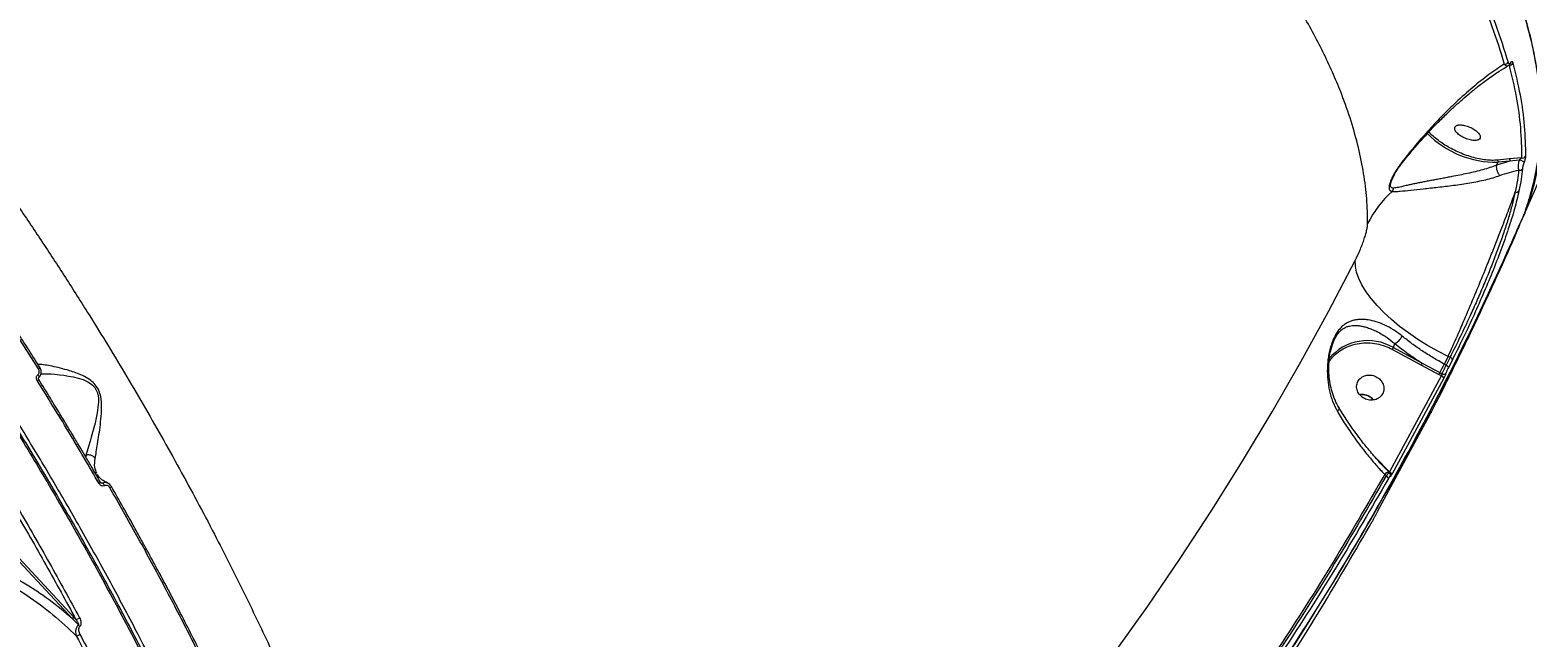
# Model space of a CAD drawing. Header units: millimetres. Extents: x -6234 to 7498, y -6127 to 5103.
# Drawn here: x 4207.7 to 4696.2, y -1358.5 to -1160.4 of the extents above; entities that cross this region are included whole.
import ezdxf

# ---------------------------------------------------------------- set-up
doc = ezdxf.new("R2010")
doc.units = ezdxf.units.MM
for name, color, linetype in [('DIKOM_ОБЪЕКТ', 7, 'Continuous'), ('DIKOM_РАЗМЕР_ЗОНА', 7, 'Continuous'), ('DIKOM_РАЗМЕР_ОБЪЕКТА', 7, 'Continuous')]:
    doc.layers.add(name, color=color, linetype=linetype)
doc.styles.add('style1', font='arial.ttf', dxfattribs={"width": 0.8})
doc.dimstyles.new('1-50', dxfattribs={"dimtxt": 300, "dimasz": 200, "dimexe": 100, "dimexo": 0, "dimgap": 100, "dimtad": 1, "dimtxsty": 'style1', "dimcen": 200, "dimclrd": 7, "dimclre": 7, "dimclrt": 7, "dimadec": 1, "dimazin": 2, "dimtfac": 1, "dimtmove": 0, "dimatfit": 2, "dimfxl": 0, "dimlwd": 25, "dimlwe": 18, "dimarcsym": 0})

# ---------------------------------------------------------------- blocks, each defined once
blk = doc.blocks.new('*D10')
at = {"layer": 'Defpoints', "color": 0, "transparency": 16777216}
for p in [(5627.97, 903.07), (-3229.39, -1461.51), (5627.97, -5097.58)]:
    blk.add_point(p, dxfattribs=at)
at = {"layer": 'DIKOM_РАЗМЕР_ОБЪЕКТА', "color": 7, "lineweight": 18, "transparency": 16777216}
for p, q in [((5627.97, 903.07), (5627.97, -5197.58)), ((-3229.39, -1461.51), (-3229.39, -5197.58))]:
    blk.add_line(p, q, dxfattribs=at)
at = {"layer": 'DIKOM_РАЗМЕР_ОБЪЕКТА', "color": 7, "lineweight": 25, "transparency": 16777216}
blk.add_line((-3029.39, -5097.58), (5427.97, -5097.58), dxfattribs=at)
at = {"layer": 'DIKOM_РАЗМЕР_ОБЪЕКТА', "color": 7, "transparency": 16777216}
for points in [[(-3029.39, -5064.25), (-3029.39, -5130.92), (-3229.39, -5097.58)], [(5427.97, -5064.25), (5427.97, -5130.92), (5627.97, -5097.58)]]:
    blk.add_solid(points, dxfattribs=at)
at = {"layer": 'DIKOM_РАЗМЕР_ОБЪЕКТА', "color": 7, "lineweight": 40, "transparency": 16777216, "insert": (1488.3, -4844.41), "char_height": 300, "attachment_point": 5, "style": 'style1'}
blk.add_mtext('8850', dxfattribs=at)
blk = doc.blocks.new('*D13')
at = {"layer": 'Defpoints', "color": 0, "transparency": 16777216}
for p in [(7498.07, 1778.2), (-5229.39, -1831.36), (7498.07, -6026.74)]:
    blk.add_point(p, dxfattribs=at)
at = {"layer": 'DIKOM_РАЗМЕР_ЗОНА', "color": 7, "lineweight": 18, "transparency": 16777216}
for p, q in [((7498.07, 1778.2), (7498.07, -6126.74)), ((-5229.39, -1831.36), (-5229.39, -6126.74))]:
    blk.add_line(p, q, dxfattribs=at)
at = {"layer": 'DIKOM_РАЗМЕР_ЗОНА', "color": 7, "lineweight": 25, "transparency": 16777216}
blk.add_line((-5029.39, -6026.74), (7298.07, -6026.74), dxfattribs=at)
at = {"layer": 'DIKOM_РАЗМЕР_ЗОНА', "color": 7, "transparency": 16777216}
for points in [[(-5029.39, -5993.4), (-5029.39, -6060.07), (-5229.39, -6026.74)], [(7298.07, -5993.4), (7298.07, -6060.07), (7498.07, -6026.74)]]:
    blk.add_solid(points, dxfattribs=at)
at = {"layer": 'DIKOM_РАЗМЕР_ЗОНА', "color": 7, "transparency": 16777216, "insert": (1560.69, -5773.56), "char_height": 300, "attachment_point": 5, "style": 'style1'}
blk.add_mtext('12750', dxfattribs=at)

msp = doc.modelspace()

# ---------------------------------------------------------------- linework, layer by layer
at = {"layer": 'DIKOM_ОБЪЕКТ', "color": 7, "linetype": 'Continuous', "lineweight": 15}
for p, q in [((4686.183, -1204.548), (4686.182, -1204.551)), ((4690.573, -1203.192), (4686.183, -1204.548)), ((4686.6, -1203.584), (4686.183, -1204.548)), ((4690.445, -1202.499), (4686.472, -1202.891)), ((4690.573, -1203.192), (4686.6, -1203.584)), ((4694.398, -1202.13), (4690.445, -1202.499)), ((4693.616, -1202.852), (4690.573, -1203.192)), ((4652.094, -1209.275), (4652.243, -1208.954)), ((4695.278, -1220.656), (4700.205, -1209.279)), ((4695.191, -1220.802), (4695.503, -1220.021)), ((4693.779, -1224.116), (4693.969, -1223.653)), ((4632.118, -1265.064), (4632.363, -1264.096)), ((4632.391, -1264.102), (4632.853, -1262.557)), ((4652.259, -1264.628), (4661.698, -1269.723)), ((4652.562, -1264.034), (4653.048, -1262.743)), ((4652.562, -1264.034), (4662.002, -1269.128)), ((4661.698, -1269.723), (4667.431, -1272.774)), ((4662.002, -1269.128), (4667.719, -1272.219)), ((4670.439, -1266.937), (4669.157, -1269.445)), ((4669.736, -1269.758), (4669.157, -1269.445)), ((4671.047, -1267.194), (4669.736, -1269.758)), ((4671.047, -1267.194), (4670.439, -1266.937)), ((4671.798, -1268.021), (4670.486, -1270.587)), ((4668.214, -1273.196), (4651.276, -1304.571)), ((4668.962, -1274.03), (4652.01, -1305.431)), ((4667.431, -1272.774), (4668.214, -1273.196)), ((4667.719, -1272.219), (4668.402, -1272.588)), ((4670.577, -1273.975), (4671.091, -1272.955)), ((4646.016, -1281.135), (4645.281, -1280.338)), ((4645.281, -1280.338), (4645.989, -1281.106)), ((4665.236, -1284.546), (4666.548, -1281.98)), ((4647.532, -1317.337), (4664.484, -1285.937)), ((4225.74, -1299.364), (4225.993, -1299.2)), ((4225.993, -1299.2), (4225.951, -1299.721)), ((4646.753, -1299.891), (4646.198, -1299.323)), ((4651.276, -1304.571), (4646.753, -1299.891)), ((4229.78, -1305.61), (4229.714, -1305.417)), ((4230.834, -1308.045), (4231.453, -1308.27)), ((4650.201, -1305.938), (4649.722, -1305.449)), ((4651.301, -1304.906), (4651.124, -1304.725)), ((4651.284, -1304.857), (4651.264, -1304.868)), ((4651.276, -1304.571), (4651.284, -1304.857)), ((4221.646, -1352.556), (4186.852, -1315.156)), ((4222.056, -1352.032), (4187.263, -1314.632)), ((4223.555, -1354.558), (4221.646, -1352.556)), ((4222.056, -1352.032), (4222.749, -1352.778))]:
    msp.add_line(p, q, dxfattribs=at)
at = {"layer": 'DIKOM_ОБЪЕКТ', "color": 7, "linetype": 'Continuous', "lineweight": 15, "flags": 128}
for points in [[(4561.454, -1363.795), (4572.405, -1348.426), (4583.044, -1332.859), (4593.366, -1317.1), (4603.368, -1301.152), (4613.046, -1285.022), (4622.398, -1268.714), (4631.422, -1252.234), (4640.113, -1235.587)], [(4670.439, -1266.937), (4667.035, -1265.204), (4663.718, -1263.338), (4660.519, -1261.355), (4657.466, -1259.274), (4654.588, -1257.113), (4651.91, -1254.892), (4649.458, -1252.632), (4647.253, -1250.352), (4645.316, -1248.075), (4643.664, -1245.82), (4642.312, -1243.609), (4641.274, -1241.46), (4640.557, -1239.395), (4640.168, -1237.431), (4640.113, -1235.587)], [(4210.328, -1272.888), (4210.448, -1273.044), (4210.551, -1273.201), (4210.63, -1273.352), (4210.684, -1273.49), (4210.71, -1273.611), (4210.707, -1273.709), (4210.686, -1273.765)], [(4210.54, -1270.968), (4210.68, -1270.876), (4210.803, -1270.794), (4210.905, -1270.723), (4210.983, -1270.667), (4211.033, -1270.628), (4211.054, -1270.606), (4211.045, -1270.603), (4211.044, -1270.603)], [(4211.348, -1272.574), (4212.324, -1272.563), (4213.418, -1272.59), (4214.705, -1272.658), (4215.858, -1272.747), (4217.38, -1272.901), (4218.811, -1273.082), (4220.3, -1273.313), (4221.845, -1273.608), (4223.44, -1273.992), (4225.062, -1274.506), (4226.681, -1275.229), (4227.509, -1275.742), (4228.21, -1276.309), (4228.88, -1277.055), (4229.396, -1277.897), (4229.749, -1278.797), (4229.977, -1279.809), (4230.071, -1280.723), (4230.088, -1281.731), (4229.951, -1283.579), (4229.688, -1285.341), (4229.368, -1286.972), (4228.982, -1288.679), (4228.592, -1290.254), (4228.196, -1291.759), (4227.772, -1293.313), (4227.418, -1294.564), (4226.905, -1296.32), (4226.436, -1297.859), (4226.002, -1299.196), (4226.002, -1299.196)], [(4634.82, -1283.71), (4634.858, -1283.792), (4634.865, -1283.951), (4634.808, -1284.14), (4634.688, -1284.355), (4634.509, -1284.589), (4634.277, -1284.836)], [(4230.32, -1308.423), (4230.464, -1308.326), (4230.587, -1308.235), (4230.686, -1308.155), (4230.756, -1308.089), (4230.795, -1308.038), (4230.801, -1308.005), (4230.79, -1307.994)], [(4233.838, -1309.76), (4233.977, -1309.667), (4234.097, -1309.579), (4234.194, -1309.501), (4234.265, -1309.434), (4234.307, -1309.381), (4234.319, -1309.345), (4234.315, -1309.336)]]:
    msp.add_lwpolyline(points, dxfattribs=at)
at = {"layer": 'DIKOM_ОБЪЕКТ', "color": 7, "linetype": 'Continuous', "lineweight": 15}
for centre, radius, start, end in [((4688.982, -1170.439), 1.114, 257.49396, 333.16747), ((4690.577, -1170.732), 1.109, 254.96393, 333.19598), ((4690.376, -1171.132), 0.385, 329.56097, 7.13843), ((4614.886, -1188.885), 86.422, 339.0596, 359.81193), ((4686.114, -1172.019), 31.569, 224.55922, 270.88222), ((4689.981, -1202.943), 0.642, 337.19025, 43.74892), ((4693.765, -1205.161), 1.035, 250.66429, 330.57285), ((4693.44, -1205.216), 2.371, 42.16458, 85.74323), ((4694.76, -1201.153), 1.042, 249.68043, 332.65043), ((4675.815, -1239.414), 35.394, 131.92631, 153.39964), ((4650.042, -1211.514), 2.639, 323.58433, 349.31005), ((4692.723, -1212.31), 1.021, 246.26361, 322.46632), ((4644.206, -1278.307), 16.539, 59.65296, 140.1168), ((4647.733, -1261.943), 5.262, 329.31828, 336.59061), ((4650.114, -1257.469), 6.035, 299.08806, 332.02294), ((4657.18, -1267.041), 5.255, 329.31485, 336.59869), ((4694.767, -1284.474), 29.695, 149.59414, 155.62678), ((4669.447, -1270.773), 1.056, 10.1611, 74.09619), ((4670.762, -1268.207), 1.053, 10.19573, 74.27763), ((4208.628, -1272.201), 2.995, 299.7866, 311.89455), ((4662.421, -1269.826), 5.814, 329.52997, 335.69296), ((4667.925, -1274.208), 1.052, 9.72207, 74.07969), ((4668.916, -1271.742), 0.99, 238.76171, 324.98571), ((4230.623, -1309.578), 1.55, 18.0467, 57.58384), ((4651.312, -1306.815), 2.097, 95.07403, 139.31347), ((4649.857, -1306.975), 1.092, 9.3629, 71.64299), ((4650.941, -1305.6), 1.082, 9.01185, 71.97318), ((4650.793, -1305.667), 0.947, 342.90322, 58.78064), ((4650.674, -1305.681), 0.911, 331.45461, 354.07569), ((4221.205, -1351.788), 0.886, 299.8563, 344.04119), ((4222.141, -1349.705), 3.133, 281.19583, 305.33076), ((4222.205, -1354.978), 3.217, 281.97788, 304.84052), ((4221.67, -1356.728), 2.874, 35.78916, 49.01366)]:
    msp.add_arc(centre, radius, start, end, dxfattribs=at)
for points, knots in [([(4171.81, -826.791), (4178.203, -827.818), (4191.002, -829.873), (4210.631, -833.739), (4230.531, -838.171), (4250.684, -843.218), (4271.027, -848.853), (4291.506, -855.069), (4312.066, -861.85), (4332.652, -869.18), (4353.204, -877.042), (4371.359, -884.472), (4387.157, -891.294), (4400.672, -897.378), (4414.21, -903.727), (4427.75, -910.34), (4441.269, -917.213), (4454.746, -924.343), (4469.972, -932.726), (4486.85, -942.476), (4505.218, -953.7), (4523.262, -965.376), (4540.905, -977.479), (4554.244, -987.198), (4563.62, -994.319), (4569.279, -998.711), (4574.864, -1003.142), (4580.371, -1007.61), (4585.796, -1012.113), (4591.138, -1016.651), (4599.485, -1023.911), (4610.535, -1033.974), (4623.355, -1046.506), (4635.039, -1058.794), (4645.622, -1070.796), (4655.427, -1082.873), (4664.402, -1094.992), (4672.5, -1107.117), (4679.672, -1119.214), (4685.872, -1131.244), (4691.054, -1143.17), (4695.177, -1154.951), (4698.199, -1166.546), (4700.082, -1177.913), (4700.797, -1189.013), (4700.282, -1199.788), (4698.621, -1210.242), (4696.461, -1216.823), (4695.377, -1220.127)], [0, 0, 0, 0, 0.02482381, 0.0496902, 0.07459901, 0.09955025, 0.12454378, 0.14957961, 0.17465808, 0.19977898, 0.22494226, 0.25014793, 0.26686649, 0.28375955, 0.30082722, 0.31806932, 0.33548598, 0.35307743, 0.37084318, 0.39600704, 0.42151321, 0.44736127, 0.47355144, 0.50008358, 0.50921686, 0.51838554, 0.52758971, 0.53682908, 0.54610375, 0.55541382, 0.56475934, 0.59063865, 0.61678517, 0.64078718, 0.6650099, 0.6894535, 0.71411793, 0.73900324, 0.76410927, 0.78943617, 0.81498382, 0.84075224, 0.86674153, 0.89295161, 0.91938244, 0.94603414, 0.97290673, 1, 1, 1, 1]), ([(4695.71, -1219.011), (4695.941, -1218.36), (4696.455, -1216.914), (4697.121, -1214.745), (4697.713, -1212.639), (4698.164, -1210.861), (4698.514, -1209.356), (4699.167, -1206.329), (4699.928, -1201.791), (4700.523, -1195.589), (4700.76, -1187.851), (4700.224, -1178.23), (4698.418, -1166.932), (4695.567, -1155.675), (4691.8, -1144.524), (4687.036, -1133.149), (4681.291, -1121.587), (4674.578, -1109.863), (4666.919, -1098.004), (4658.326, -1086.04), (4648.819, -1073.992), (4638.426, -1061.899), (4627.175, -1049.796), (4615.109, -1037.722), (4602.245, -1025.7), (4588.62, -1013.758), (4574.263, -1001.925), (4559.207, -990.227), (4543.499, -978.704), (4527.185, -967.388), (4510.313, -956.311), (4492.919, -945.494), (4475.042, -934.966), (4456.72, -924.746), (4438.011, -914.87), (4418.968, -905.363), (4399.652, -896.257), (4380.101, -887.569), (4360.364, -879.32), (4340.484, -871.529), (4320.511, -864.215), (4300.506, -857.402), (4280.974, -851.25), (4261.964, -845.734), (4243.501, -840.824), (4228.603, -837.228), (4217.228, -834.687), (4209.516, -833.049), (4203.566, -831.849), (4199.063, -830.973), (4195.46, -830.288), (4190.953, -829.458), (4185.511, -828.496), (4179.153, -827.425), (4174.641, -826.724), (4172.231, -826.35)], [0, 0, 0, 0, 0.0053872, 0.0119681, 0.0176278, 0.0223518, 0.0261451, 0.0295439, 0.0461598, 0.0612306, 0.0763011, 0.1032087, 0.1301147, 0.1545746, 0.1790798, 0.203558, 0.228013, 0.2524672, 0.2769202, 0.301372, 0.3258303, 0.3503391, 0.3747942, 0.3992432, 0.4236922, 0.4481403, 0.4725883, 0.4970624, 0.5215512, 0.5459988, 0.5704453, 0.5948919, 0.619338, 0.6437922, 0.6682944, 0.6927453, 0.7171915, 0.741637, 0.7660834, 0.7905291, 0.8150045, 0.8394911, 0.8639377, 0.8867547, 0.9095718, 0.932389, 0.9424293, 0.9524041, 0.9615748, 0.9650633, 0.9695977, 0.9753661, 0.9823702, 0.9905855, 1, 1, 1, 1]), ([(4644.167, -1223.565), (4644.117, -1220.886), (4644.016, -1215.54), (4642.964, -1207.249), (4641.266, -1198.806), (4638.869, -1190.208), (4636.071, -1182.241), (4633.072, -1174.963), (4630.047, -1168.419), (4626.688, -1161.843), (4623.002, -1155.242), (4618.998, -1148.624), (4614.686, -1141.996), (4608.754, -1133.466), (4600.846, -1123.039), (4590.54, -1110.753), (4579.391, -1098.604), (4569.144, -1088.312), (4560.21, -1079.855), (4552.868, -1073.184), (4545.325, -1066.594), (4537.594, -1060.092), (4529.688, -1053.681), (4521.619, -1047.369), (4512.661, -1040.598), (4502.767, -1033.402), (4491.898, -1025.821), (4480.851, -1018.426), (4469.65, -1011.223), (4458.318, -1004.219), (4446.661, -997.29), (4434.684, -990.449), (4422.393, -983.709), (4410.031, -977.201), (4397.62, -970.928), (4385.182, -964.895), (4371.639, -958.593), (4356.978, -952.089), (4341.202, -945.462), (4325.458, -939.211), (4309.781, -933.339), (4292.666, -927.308), (4274.11, -921.234), (4254.154, -915.276), (4234.355, -909.884), (4221.319, -906.807), (4214.814, -905.271)], [0, 0, 0, 0, 0.0251762, 0.0502458, 0.075209, 0.1000659, 0.1248168, 0.1429873, 0.1610639, 0.1790464, 0.1969352, 0.21473, 0.2324311, 0.2500385, 0.2826961, 0.314938, 0.3467643, 0.3781749, 0.395939, 0.4135675, 0.4310604, 0.4484175, 0.4656392, 0.4827253, 0.4996757, 0.521074, 0.5422609, 0.5632357, 0.5839991, 0.604551, 0.6248911, 0.6461777, 0.6672639, 0.6881495, 0.7088342, 0.7293182, 0.7496015, 0.775048, 0.8002653, 0.8252535, 0.8500122, 0.8745413, 0.9060952, 0.9375234, 0.9688251, 1, 1, 1, 1]), ([(4314.572, -1665.937), (4315.705, -1662.572), (4317.961, -1655.871), (4320.295, -1644.611), (4321.856, -1632.589), (4322.583, -1619.773), (4322.516, -1606.249), (4321.669, -1592.07), (4320.066, -1577.299), (4317.73, -1561.997), (4314.688, -1546.223), (4310.968, -1530.038), (4306.597, -1513.499), (4301.605, -1496.665), (4296.024, -1479.592), (4289.885, -1462.333), (4283.221, -1444.942), (4276.062, -1427.47), (4268.444, -1409.967), (4260.398, -1392.48), (4251.958, -1375.054), (4244.7, -1360.77), (4238.854, -1349.642), (4234.56, -1341.636), (4230.205, -1333.675), (4225.79, -1325.762), (4221.32, -1317.901), (4216.797, -1310.095), (4210.968, -1300.218), (4203.772, -1288.329), (4195.138, -1274.513), (4185.345, -1259.327), (4174.354, -1242.881), (4162.135, -1225.323), (4149.825, -1208.324), (4137.467, -1191.911), (4125.997, -1177.257), (4115.433, -1164.216), (4105.767, -1152.638), (4096.047, -1141.348), (4086.29, -1130.361), (4076.506, -1119.692), (4066.712, -1109.354), (4055.618, -1098.031), (4043.243, -1085.919), (4029.629, -1073.258), (4016.125, -1061.377), (4002.749, -1050.228), (3993.975, -1043.483), (3989.592, -1040.113)], [0, 0, 0, 0, 0.0271357, 0.0540497, 0.0807422, 0.107213, 0.133462, 0.1594895, 0.1852954, 0.2108795, 0.2362419, 0.2613828, 0.286302, 0.3109995, 0.3354754, 0.3597295, 0.3837621, 0.4075729, 0.4311621, 0.4545296, 0.4776755, 0.5005996, 0.5112386, 0.5218231, 0.5323528, 0.542828, 0.5532488, 0.5636147, 0.5739263, 0.5926882, 0.6112665, 0.6296616, 0.6544488, 0.6788948, 0.7030001, 0.7267641, 0.7501873, 0.7681707, 0.7861326, 0.8040731, 0.8219922, 0.8398901, 0.8577664, 0.8756214, 0.900581, 0.9254987, 0.9503743, 0.9752081, 1, 1, 1, 1]), ([(4076.686, -1066.977), (4080.114, -1070.206), (4086.981, -1076.674), (4097.349, -1086.973), (4107.764, -1097.71), (4118.209, -1108.911), (4128.007, -1119.818), (4137.158, -1130.346), (4145.669, -1140.43), (4154.192, -1150.825), (4162.715, -1161.524), (4171.224, -1172.517), (4179.56, -1183.602), (4187.723, -1194.765), (4195.71, -1205.994), (4203.655, -1217.48), (4211.543, -1229.212), (4219.358, -1241.178), (4226.596, -1252.59), (4233.271, -1263.407), (4239.402, -1273.595), (4245.454, -1283.916), (4251.419, -1294.361), (4257.286, -1304.919), (4263.046, -1315.582), (4269.839, -1328.535), (4277.536, -1343.81), (4285.942, -1361.398), (4293.934, -1379.101), (4300.369, -1394.282), (4305.449, -1406.928), (4309.35, -1417.062), (4313.068, -1427.168), (4316.592, -1437.236), (4319.916, -1447.251), (4323.03, -1457.2), (4326.229, -1468.105), (4329.409, -1479.894), (4332.444, -1492.472), (4335.049, -1504.797), (4337.206, -1516.839), (4339.024, -1529.409), (4340.361, -1542.361), (4341.041, -1555.494), (4341.035, -1568.013), (4340.396, -1575.708), (4340.076, -1579.566)], [0, 0, 0, 0, 0.024718, 0.049515, 0.0743906, 0.0993447, 0.1243771, 0.1447742, 0.1653295, 0.1860431, 0.2069152, 0.2279452, 0.2491333, 0.2694019, 0.2898708, 0.3105398, 0.3314093, 0.3524787, 0.3737486, 0.3911653, 0.4087376, 0.4264653, 0.4443486, 0.4623874, 0.4805816, 0.4989313, 0.5286792, 0.5588427, 0.5894223, 0.6204179, 0.638318, 0.6563539, 0.6745259, 0.6928339, 0.7112778, 0.7298578, 0.7485739, 0.7733223, 0.7982563, 0.823376, 0.8486818, 0.8741734, 0.9053761, 0.9367477, 0.9682891, 1, 1, 1, 1]), ([(4672.889, -1133.855), (4675.137, -1138.143), (4679.629, -1146.712), (4684.923, -1159.296), (4687.468, -1167.447), (4688.741, -1171.526)], [0, 0, 0, 0, 0.3335126, 0.666489, 1, 1, 1, 1]), ([(4674.087, -1133.184), (4676.321, -1137.445), (4680.808, -1146.002), (4686.126, -1158.617), (4688.689, -1166.822), (4689.976, -1170.941)], [0, 0, 0, 0, 0.3306617, 0.6639936, 1, 1, 1, 1]), ([(4688.741, -1171.526), (4687.094, -1172.615), (4683.811, -1174.788), (4678.499, -1179.047), (4673.42, -1183.576), (4668.64, -1188.248), (4664.24, -1192.887), (4659.763, -1197.94), (4656.746, -1201.758), (4655.234, -1203.672)], [0, 0, 0, 0, 0.1674442, 0.3339014, 0.5006459, 0.626474, 0.7512088, 0.8752497, 1, 1, 1, 1]), ([(4655.614, -1203.554), (4656.647, -1202.268), (4658.705, -1199.708), (4661.712, -1196.284), (4664.534, -1193.223), (4667.354, -1190.314), (4670.111, -1187.607), (4672.737, -1185.157), (4675.147, -1183.005), (4677.623, -1180.89), (4680.444, -1178.604), (4683.663, -1176.177), (4686.959, -1173.878), (4689.076, -1172.631), (4690.066, -1172.047)], [0, 0, 0, 0, 0.0838867, 0.1669503, 0.2436255, 0.3142249, 0.3990871, 0.4732911, 0.5361159, 0.6056879, 0.6890951, 0.7872565, 0.9004713, 1, 1, 1, 1]), ([(4688.741, -1171.526), (4688.862, -1171.672), (4689.107, -1171.969), (4689.562, -1172.182), (4689.888, -1172.071), (4690.053, -1172.015)], [0, 0, 0, 0, 0.32260248, 0.65599766, 1, 1, 1, 1]), ([(4689.976, -1170.941), (4690.013, -1171.049), (4690.089, -1171.266), (4690.259, -1171.442), (4690.443, -1171.444), (4690.62, -1171.305), (4690.712, -1171.158), (4690.758, -1171.084)], [0, 0, 0, 0, 0.2489072, 0.4985377, 0.7487051, 0.8743585, 1, 1, 1, 1]), ([(4690.074, -1172.01), (4690.201, -1171.921), (4690.446, -1171.749), (4690.627, -1171.456), (4690.715, -1171.315)], [0, 0, 0, 0, 0.5158487, 1, 1, 1, 1]), ([(4690.289, -1171.803), (4691.126, -1175.284), (4692.798, -1182.249), (4694.17, -1192.374), (4694.322, -1198.878), (4694.398, -1202.13)], [0, 0, 0, 0, 0.3333158, 0.6666793, 1, 1, 1, 1]), ([(4690.758, -1171.084), (4690.806, -1171.007), (4690.903, -1170.854), (4691.087, -1170.711), (4691.279, -1170.713), (4691.455, -1170.894), (4691.529, -1171.119), (4691.567, -1171.232)], [0, 0, 0, 0, 0.1256292, 0.25128, 0.5014141, 0.7511066, 1, 1, 1, 1]), ([(4691.567, -1171.232), (4692.402, -1174.708), (4694.076, -1181.674), (4695.455, -1191.825), (4695.609, -1198.358), (4695.685, -1201.632)], [0, 0, 0, 0, 0.3319576, 0.6652908, 1, 1, 1, 1]), ([(4672.576, -1192.169), (4672.729, -1191.954), (4673.035, -1191.524), (4674.225, -1191.315), (4675.749, -1191.484), (4677.432, -1192.027), (4679.008, -1192.859), (4680.224, -1193.847), (4680.952, -1194.865), (4680.895, -1195.4), (4680.866, -1195.668)], [0, 0, 0, 0, 0.1250023, 0.2500088, 0.3749988, 0.5000026, 0.6250019, 0.7500006, 0.8749996, 1, 1, 1, 1]), ([(4686.472, -1202.891), (4685.898, -1202.924), (4684.73, -1202.992), (4682.713, -1202.836), (4680.521, -1202.479), (4678.205, -1201.904), (4675.853, -1201.133), (4673.551, -1200.195), (4671.376, -1199.135), (4669.365, -1197.98), (4667.507, -1196.737), (4665.844, -1195.405), (4664.702, -1194.366), (4664.232, -1193.787), (4664.141, -1193.675)], [0, 0, 0, 0, 0.0855137, 0.1740895, 0.2648435, 0.3567124, 0.4485844, 0.5393343, 0.6279158, 0.7134245, 0.7989367, 0.8875192, 0.9782651, 1, 1, 1, 1]), ([(4680.866, -1195.668), (4680.713, -1195.883), (4680.407, -1196.313), (4679.218, -1196.522), (4677.694, -1196.353), (4676.01, -1195.81), (4674.435, -1194.978), (4673.219, -1193.99), (4672.491, -1192.972), (4672.548, -1192.437), (4672.576, -1192.169)], [0, 0, 0, 0, 0.1250038, 0.2500011, 0.3750071, 0.4999979, 0.6249988, 0.7499967, 0.8749996, 1, 1, 1, 1]), ([(4210.54, -1270.968), (4206.477, -1264.578), (4198.41, -1251.889), (4185.927, -1233.304), (4173.356, -1215.245), (4164.808, -1203.591), (4160.567, -1197.807)], [0, 0, 0, 0, 0.25551722, 0.50735524, 0.75551737, 1, 1, 1, 1]), ([(4211.042, -1270.619), (4209.814, -1268.671), (4207.566, -1265.104), (4204.469, -1260.266), (4201.976, -1256.406), (4199.928, -1253.261), (4198.109, -1250.485), (4195.47, -1246.481), (4191.939, -1241.182), (4187.73, -1234.957), (4183.725, -1229.114), (4180.047, -1223.817), (4177.048, -1219.547), (4174.511, -1215.966), (4172.114, -1212.605), (4169.058, -1208.357), (4165.328, -1203.224), (4162.6, -1199.533), (4161.125, -1197.537)], [0, 0, 0, 0, 0.0778275, 0.1424833, 0.1940229, 0.2330428, 0.26923, 0.3060945, 0.3950606, 0.4843723, 0.560149, 0.6347925, 0.7028575, 0.7371313, 0.7837993, 0.843135, 0.9151806, 1, 1, 1, 1]), ([(4655.234, -1203.672), (4654.505, -1204.687), (4653.405, -1206.22), (4652.264, -1208.294), (4651.569, -1209.819), (4651.138, -1211.209), (4651.099, -1212.268), (4651.459, -1212.886), (4651.931, -1213.016), (4652.165, -1213.08)], [0, 0, 0, 0, 0.2443901, 0.3687207, 0.4935832, 0.6203449, 0.7477568, 0.8746871, 1, 1, 1, 1]), ([(4652.221, -1208.973), (4652.678, -1208.059), (4653.603, -1206.212), (4654.967, -1204.403), (4655.656, -1203.488)], [0, 0, 0, 0, 0.4945155, 1, 1, 1, 1]), ([(4686.182, -1204.551), (4685.49, -1204.809), (4684.087, -1205.334), (4681.745, -1206.027), (4679.274, -1206.667), (4676.761, -1207.241), (4674.2, -1207.774), (4671.98, -1208.205), (4670.062, -1208.565), (4668.453, -1208.863), (4666.89, -1209.15), (4665.368, -1209.432), (4663.882, -1209.712), (4662.44, -1209.989), (4661.077, -1210.261), (4659.766, -1210.531), (4658.536, -1210.793), (4657.523, -1211.016), (4656.655, -1211.212), (4655.912, -1211.38), (4655.054, -1211.575), (4654.198, -1211.761), (4653.338, -1211.931), (4652.867, -1211.98), (4652.635, -1212.003)], [0, 0, 0, 0, 0.0617625, 0.1251881, 0.1866739, 0.2504356, 0.31164, 0.3756034, 0.4155622, 0.4570184, 0.499986, 0.5393477, 0.5810332, 0.6250475, 0.6653881, 0.7053627, 0.7499727, 0.788711, 0.8127534, 0.846458, 0.8751209, 0.9182672, 0.9598074, 1, 1, 1, 1]), ([(4655.234, -1203.672), (4655.305, -1203.668), (4655.448, -1203.662), (4655.567, -1203.612), (4655.597, -1203.556), (4655.602, -1203.545)], [0, 0, 0, 0, 0.4422109, 0.8920282, 1, 1, 1, 1]), ([(4686.182, -1204.551), (4686.158, -1204.725), (4686.1, -1205.142), (4686.187, -1205.812), (4686.377, -1206.457), (4686.615, -1206.99), (4686.927, -1207.497), (4687.175, -1207.755), (4687.3, -1207.886)], [0, 0, 0, 0, 0.1629697, 0.3910716, 0.5295266, 0.680612, 0.8394581, 1, 1, 1, 1]), ([(4686.472, -1202.891), (4686.51, -1202.934), (4686.585, -1203.02), (4686.645, -1203.208), (4686.657, -1203.409), (4686.619, -1203.526), (4686.6, -1203.584)], [0, 0, 0, 0, 0.2500478, 0.5000111, 0.7499749, 1, 1, 1, 1]), ([(4687.3, -1207.886), (4688.34, -1207.519), (4690.424, -1206.785), (4692.422, -1206.354), (4693.422, -1206.138)], [0, 0, 0, 0, 0.4989339, 1, 1, 1, 1]), ([(4693.422, -1206.138), (4693.318, -1207.206), (4693.109, -1209.341), (4692.578, -1211.944), (4692.312, -1213.245)], [0, 0, 0, 0, 0.5000097, 1, 1, 1, 1]), ([(4693.616, -1202.852), (4693.565, -1203.012), (4693.464, -1203.328), (4693.326, -1203.981), (4693.246, -1204.754), (4693.273, -1205.56), (4693.373, -1205.947), (4693.422, -1206.138)], [0, 0, 0, 0, 0.1372668, 0.27080056, 0.52344232, 0.76444574, 1, 1, 1, 1]), ([(4694.667, -1205.67), (4694.56, -1206.761), (4694.347, -1208.944), (4693.804, -1211.603), (4693.532, -1212.932)], [0, 0, 0, 0, 0.5000092, 1, 1, 1, 1]), ([(4694.398, -1202.13), (4694.264, -1202.219), (4694.073, -1202.347), (4693.818, -1202.592), (4693.703, -1202.727), (4693.65, -1202.799), (4693.627, -1202.835), (4693.616, -1202.852)], [0, 0, 0, 0, 0.5718642, 0.8164943, 0.9172648, 0.9605818, 1, 1, 1, 1]), ([(4695.197, -1203.624), (4695.16, -1203.72), (4695.083, -1203.917), (4694.948, -1204.324), (4694.813, -1204.806), (4694.707, -1205.303), (4694.68, -1205.547), (4694.667, -1205.67)], [0, 0, 0, 0, 0.122079, 0.2508364, 0.500757, 0.7506884, 1, 1, 1, 1]), ([(4695.685, -1201.632), (4695.679, -1201.744), (4695.667, -1201.967), (4695.575, -1202.447), (4695.446, -1202.925), (4695.312, -1203.332), (4695.235, -1203.528), (4695.197, -1203.624)], [0, 0, 0, 0, 0.2498898, 0.4996427, 0.7492359, 0.8774676, 1, 1, 1, 1]), ([(4652.635, -1212.003), (4652.407, -1211.999), (4651.952, -1211.989), (4651.583, -1211.544), (4651.608, -1210.606), (4651.932, -1209.719), (4652.094, -1209.275)], [0, 0, 0, 0, 0.24948085, 0.49958608, 0.74947581, 1, 1, 1, 1]), ([(4652.165, -1213.08), (4652.541, -1213.101), (4653.289, -1213.142), (4655.222, -1212.982), (4658.118, -1212.662), (4662.291, -1212.207), (4667.021, -1211.706), (4672.171, -1211.108), (4676.64, -1210.465), (4680.153, -1209.823), (4682.7, -1209.265), (4685.131, -1208.631), (4686.574, -1208.135), (4687.3, -1207.886)], [0, 0, 0, 0, 0.0634737, 0.1260876, 0.2514611, 0.3761676, 0.5007749, 0.6246974, 0.7493991, 0.8121504, 0.8746338, 0.9369234, 1, 1, 1, 1]), ([(4670.439, -1266.937), (4671.429, -1264.709), (4673.404, -1260.269), (4676.481, -1253.13), (4679.534, -1245.902), (4682.179, -1239.492), (4684.4, -1234), (4686.236, -1229.381), (4688.238, -1224.244), (4690.363, -1218.655), (4691.654, -1215.07), (4692.312, -1213.245)], [0, 0, 0, 0, 0.1262766, 0.2516729, 0.3761957, 0.4998461, 0.5823979, 0.6657785, 0.7499845, 0.8726778, 1, 1, 1, 1]), ([(4692.312, -1213.245), (4692.03, -1214.477), (4691.464, -1216.943), (4690.312, -1221.028), (4688.968, -1225.309), (4687.425, -1229.792), (4685.704, -1234.449), (4683.84, -1239.198), (4681.857, -1244), (4679.775, -1248.827), (4677.274, -1254.389), (4674.326, -1260.672), (4672.156, -1264.988), (4671.047, -1267.194)], [0, 0, 0, 0, 0.0835436, 0.1671676, 0.250896, 0.3326189, 0.4158772, 0.5006963, 0.5814804, 0.6647225, 0.7504383, 0.8724589, 1, 1, 1, 1]), ([(4693.532, -1212.932), (4693.076, -1214.843), (4692.163, -1218.668), (4690.122, -1225.223), (4687.671, -1232.196), (4684.848, -1239.47), (4681.747, -1246.887), (4678.476, -1254.236), (4675.115, -1261.406), (4672.905, -1265.815), (4671.798, -1268.021)], [0, 0, 0, 0, 0.1253481, 0.2508614, 0.3753428, 0.5006253, 0.6251936, 0.7503287, 0.8750606, 1, 1, 1, 1]), ([(4314.263, -1666.758), (4323.705, -1660.49), (4342.589, -1647.955), (4370.042, -1628.109), (4396.822, -1607.521), (4422.844, -1586.134), (4447.952, -1564.121), (4472.133, -1541.511), (4495.385, -1518.34), (4517.832, -1494.493), (4539.585, -1469.842), (4560.608, -1444.395), (4580.863, -1418.163), (4600.204, -1391.32), (4618.617, -1363.892), (4635.977, -1336.07), (4652.296, -1307.893), (4667.555, -1279.386), (4681.927, -1250.443), (4690.688, -1230.78), (4695.068, -1220.949)], [0, 0, 0, 0, 0.056, 0.112, 0.168, 0.2239999, 0.2799998, 0.3349999, 0.39, 0.445, 0.5000001, 0.5559999, 0.6120001, 0.6679999, 0.7239999, 0.7799999, 0.835, 0.89, 0.945, 1, 1, 1, 1]), ([(4695.377, -1220.127), (4690.915, -1230.137), (4681.992, -1250.156), (4667.33, -1279.612), (4651.75, -1308.615), (4635.174, -1337.099), (4617.746, -1364.882), (4599.495, -1391.948), (4580.458, -1418.285), (4560.542, -1444.033), (4539.637, -1469.322), (4517.745, -1494.115), (4494.867, -1518.378), (4471.156, -1541.938), (4446.633, -1564.775), (4421.47, -1586.734), (4395.71, -1607.818), (4369.377, -1628.004), (4342.396, -1647.474), (4323.847, -1659.783), (4314.572, -1665.937)], [0, 0, 0, 0, 0.056, 0.1119999, 0.1679999, 0.2239999, 0.2799999, 0.3349998, 0.3899999, 0.4449999, 0.5000001, 0.5560002, 0.6120002, 0.6680001, 0.7239999, 0.78, 0.8350001, 0.8900001, 0.9450001, 1, 1, 1, 1]), ([(4695.069, -1220.908), (4695.106, -1220.832), (4695.147, -1220.748), (4695.14, -1220.658), (4695.139, -1220.65)], [0, 0, 0, 0, 0.9113182, 1, 1, 1, 1]), ([(4640.113, -1235.587), (4640.619, -1234.541), (4641.379, -1232.971), (4642.304, -1230.671), (4642.928, -1228.965), (4643.454, -1227.324), (4643.851, -1225.831), (4644.113, -1224.52), (4644.149, -1223.884), (4644.167, -1223.565)], [0, 0, 0, 0, 0.2493217, 0.3740499, 0.4994346, 0.6241655, 0.7492938, 0.8744697, 1, 1, 1, 1]), ([(4670.907, -1273.301), (4673.382, -1268.271), (4678.545, -1257.776), (4686.014, -1241.635), (4691.142, -1230.312), (4693.618, -1224.477), (4693.715, -1224.248)], [0, 0, 0, 0, 0.3108128, 0.6484719, 0.9861984, 1, 1, 1, 1]), ([(4166.999, -1235.599), (4171.102, -1241.573), (4179.316, -1253.53), (4191.244, -1271.821), (4202.854, -1290.329), (4214.086, -1309.034), (4224.915, -1327.878), (4235.308, -1346.812), (4245.233, -1365.783), (4254.661, -1384.74), (4263.563, -1403.63), (4270.971, -1420.283), (4277.082, -1434.75), (4282.077, -1447.109), (4286.84, -1459.472), (4291.358, -1471.818), (4295.614, -1484.128), (4299.595, -1496.379), (4303.785, -1510.199), (4307.999, -1525.486), (4312.008, -1542.08), (4315.336, -1558.338), (4317.944, -1574.187), (4319.382, -1586.132), (4320.12, -1594.508), (4320.478, -1599.556), (4320.739, -1604.532), (4320.905, -1609.432), (4320.972, -1614.253), (4320.941, -1618.992), (4320.733, -1626.385), (4320.033, -1636.142), (4318.413, -1647.402), (4316.124, -1657.606), (4313.23, -1666.789), (4309.649, -1675.232), (4305.368, -1682.882), (4300.401, -1689.727), (4294.664, -1695.602), (4290.265, -1699.375), (4287.59, -1700.885), (4287.274, -1701.064)], [0, 0, 0, 0, 0.0313103, 0.062674, 0.0940913, 0.125562, 0.1570864, 0.1886642, 0.2202955, 0.2519805, 0.2837188, 0.3155107, 0.3365976, 0.3579048, 0.379432, 0.4011795, 0.4231471, 0.4453349, 0.4677428, 0.4994821, 0.5316527, 0.5642547, 0.5972882, 0.6307531, 0.642273, 0.6538375, 0.6654465, 0.6771002, 0.6887984, 0.7005411, 0.7123283, 0.7449699, 0.7779485, 0.8082221, 0.8387742, 0.8696048, 0.9007138, 0.9321015, 0.9637677, 0.9957123, 1, 1, 1, 1]), ([(4300.508, -1689.246), (4300.82, -1688.889), (4302.148, -1687.366), (4304.285, -1684.384), (4306.911, -1680.298), (4309.911, -1674.813), (4313.078, -1667.663), (4316.106, -1658.492), (4318.46, -1648.523), (4320.137, -1637.788), (4321.131, -1626.305), (4321.445, -1614.106), (4321.076, -1601.214), (4320.025, -1587.662), (4318.294, -1573.491), (4315.89, -1558.746), (4312.82, -1543.462), (4309.091, -1527.673), (4304.71, -1511.416), (4299.69, -1494.726), (4294.042, -1477.656), (4287.784, -1460.254), (4280.938, -1442.574), (4273.515, -1424.651), (4265.535, -1406.531), (4257.014, -1388.25), (4247.976, -1369.859), (4238.446, -1351.413), (4228.455, -1332.97), (4217.612, -1313.839), (4205.879, -1294.072), (4195.594, -1277.546), (4187.533, -1265.015), (4183.129, -1258.303), (4179.854, -1253.377), (4177.511, -1249.877), (4174.659, -1245.652), (4171.284, -1240.703), (4168.844, -1237.18), (4167.539, -1235.296)], [0, 0, 0, 0, 0.0057732, 0.024642, 0.0435097, 0.062377, 0.0954079, 0.128492, 0.1615035, 0.1945095, 0.2275141, 0.2605164, 0.2935182, 0.3265744, 0.3596084, 0.392606, 0.4256026, 0.4585986, 0.4915932, 0.5246071, 0.5576721, 0.5906683, 0.623661, 0.6566539, 0.6896463, 0.7226395, 0.7556886, 0.7887162, 0.8217082, 0.8546993, 0.8916487, 0.9285981, 0.9448437, 0.9606051, 0.9657519, 0.9722312, 0.9801083, 0.9893668, 1, 1, 1, 1]), ([(4655.444, -1260.3), (4654.487, -1259.581), (4652.585, -1258.15), (4649.707, -1256.64), (4646.951, -1255.572), (4644.625, -1255.026), (4642.692, -1254.827), (4641.108, -1254.857), (4639.708, -1255.081), (4638.494, -1255.456), (4637.417, -1255.958), (4636.394, -1256.627), (4635.391, -1257.522), (4634.453, -1258.64), (4633.583, -1260.016), (4632.821, -1261.605), (4632.194, -1263.337), (4631.694, -1265.185), (4631.338, -1267.043), (4631.103, -1268.948), (4630.955, -1271.438), (4631.055, -1274.547), (4631.631, -1278.15), (4632.636, -1281.642), (4633.729, -1283.77), (4634.277, -1284.836)], [0, 0, 0, 0, 0.0629115, 0.1251534, 0.1877609, 0.2500562, 0.2918353, 0.3338422, 0.3750522, 0.4072142, 0.4376332, 0.4700885, 0.5002946, 0.5323712, 0.5631224, 0.5938581, 0.6257029, 0.6560078, 0.688573, 0.718913, 0.7510726, 0.813082, 0.8756127, 0.9376688, 1, 1, 1, 1]), ([(4632.867, -1262.569), (4632.918, -1262.419), (4633.158, -1261.71), (4633.732, -1260.587), (4634.412, -1259.549), (4634.991, -1258.874), (4635.564, -1258.31), (4636.322, -1257.741), (4637.245, -1257.274), (4638.204, -1256.976), (4638.965, -1256.855), (4639.546, -1256.812), (4639.932, -1256.801), (4640.325, -1256.806), (4640.736, -1256.828), (4641.055, -1256.858), (4641.387, -1256.897), (4641.786, -1256.954), (4642.321, -1257.053), (4642.853, -1257.175), (4643.668, -1257.388), (4644.823, -1257.764), (4646.385, -1258.413), (4648.248, -1259.351), (4650.483, -1260.691), (4652.19, -1262.057), (4653.048, -1262.743)], [0, 0, 0, 0, 0.0139945, 0.0660694, 0.1179188, 0.1433771, 0.1701827, 0.2187757, 0.2740863, 0.3260375, 0.3777181, 0.3973321, 0.4183771, 0.4383746, 0.4584351, 0.4813884, 0.4867704, 0.5083953, 0.5410286, 0.5651649, 0.5851042, 0.6571176, 0.7248333, 0.7924139, 0.8957154, 1, 1, 1, 1]), ([(4634.82, -1283.709), (4634.362, -1282.866), (4633.456, -1281.197), (4632.219, -1277.642), (4631.556, -1273.967), (4631.448, -1270.267), (4631.647, -1267.587), (4631.953, -1265.496), (4632.303, -1264.382), (4632.391, -1264.102)], [0, 0, 0, 0, 0.1462279, 0.2893305, 0.568356, 0.7018855, 0.8320489, 0.9577805, 1, 1, 1, 1]), ([(4631.557, -1268.681), (4631.806, -1268.306), (4632.501, -1267.264), (4634.064, -1265.807), (4636.195, -1264.349), (4638.693, -1263.259), (4641.434, -1262.603), (4644.296, -1262.427), (4647.131, -1262.736), (4649.827, -1263.45), (4651.461, -1264.242), (4652.259, -1264.628)], [0, 0, 0, 0, 0.0623192, 0.1731586, 0.2892885, 0.4092227, 0.5311565, 0.6530928, 0.7730313, 0.8891527, 1, 1, 1, 1]), ([(4632.363, -1264.096), (4632.389, -1263.992), (4632.518, -1263.464), (4632.712, -1262.968), (4632.867, -1262.569)], [0, 0, 0, 0, 0.1957039, 1, 1, 1, 1]), ([(4653.048, -1262.743), (4654.471, -1263.858), (4657.309, -1266.082), (4660.44, -1268.115), (4662.002, -1269.128)], [0, 0, 0, 0, 0.5012062, 1, 1, 1, 1]), ([(4669.157, -1269.445), (4667.938, -1268.762), (4665.5, -1267.397), (4661.978, -1265.146), (4658.589, -1262.785), (4656.492, -1261.128), (4655.444, -1260.3)], [0, 0, 0, 0, 0.25065161, 0.50128861, 0.75068444, 1, 1, 1, 1]), ([(4229.019, -1300.205), (4229.142, -1299.52), (4229.389, -1298.146), (4229.819, -1295.48), (4230.278, -1292.491), (4230.736, -1289.179), (4231.107, -1285.577), (4231.191, -1282.312), (4230.801, -1279.561), (4230.07, -1277.483), (4228.778, -1275.701), (4227.007, -1274.255), (4224.951, -1273.142), (4222.744, -1272.252), (4220.276, -1271.442), (4217.634, -1270.73), (4214.935, -1270.122), (4212.633, -1269.722), (4211.067, -1269.511), (4210.508, -1269.551), (4210.373, -1269.56)], [0, 0, 0, 0, 0.0683347, 0.13698801, 0.20543432, 0.27460861, 0.34448721, 0.41507307, 0.45102351, 0.48739632, 0.52392765, 0.56018893, 0.6078665, 0.65516127, 0.70204729, 0.77139112, 0.84043775, 0.9096548, 0.978084, 1, 1, 1, 1]), ([(4669.736, -1269.758), (4669.63, -1269.958), (4669.455, -1270.289), (4669.192, -1270.816), (4668.966, -1271.284), (4668.761, -1271.729), (4668.558, -1272.19), (4668.462, -1272.437), (4668.402, -1272.588)], [0, 0, 0, 0, 0.2061635, 0.3421777, 0.4999896, 0.6527699, 0.7871393, 1, 1, 1, 1]), ([(4210.115, -1274.8), (4210.035, -1274.639), (4209.875, -1274.317), (4209.852, -1273.776), (4209.991, -1273.265), (4210.215, -1273.013), (4210.328, -1272.888)], [0, 0, 0, 0, 0.2503576, 0.5000206, 0.7499779, 1, 1, 1, 1]), ([(4210.328, -1272.888), (4210.44, -1272.762), (4210.666, -1272.509), (4210.805, -1271.996), (4210.783, -1271.453), (4210.621, -1271.13), (4210.54, -1270.968)], [0, 0, 0, 0, 0.2499704, 0.4999401, 0.7496283, 1, 1, 1, 1]), ([(4210.628, -1274.43), (4210.597, -1274.37), (4210.537, -1274.25), (4210.527, -1274.059), (4210.574, -1273.887), (4210.649, -1273.806), (4210.686, -1273.766)], [0, 0, 0, 0, 0.2602635, 0.5128569, 0.7593367, 1, 1, 1, 1]), ([(4230.798, -1308.031), (4229.957, -1306.578), (4228.403, -1303.896), (4226.242, -1300.211), (4224.462, -1297.196), (4223.034, -1294.794), (4221.594, -1292.383), (4219.8, -1289.397), (4217.334, -1285.326), (4214.211, -1280.222), (4211.888, -1276.486), (4210.619, -1274.446)], [0, 0, 0, 0, 0.1290685, 0.2383357, 0.3278255, 0.3975642, 0.4524931, 0.5428527, 0.6641983, 0.816561, 1, 1, 1, 1]), ([(4210.686, -1273.766), (4210.874, -1273.553), (4211.249, -1273.13), (4211.482, -1272.279), (4211.448, -1271.388), (4211.185, -1270.865), (4211.055, -1270.603)], [0, 0, 0, 0, 0.252014, 0.5026498, 0.7518836, 1, 1, 1, 1]), ([(4642.354, -1280.212), (4641.927, -1279.814), (4641.074, -1279.02), (4640.502, -1277.409), (4640.588, -1275.785), (4641.354, -1274.352), (4642.677, -1273.338), (4644.349, -1272.906), (4646.15, -1273.078), (4647.163, -1273.685), (4647.669, -1273.989)], [0, 0, 0, 0, 0.1249989, 0.2499996, 0.3750004, 0.5000012, 0.6250032, 0.7499969, 0.8750006, 1, 1, 1, 1]), ([(4647.669, -1273.989), (4648.096, -1274.386), (4648.949, -1275.181), (4649.521, -1276.792), (4649.435, -1278.416), (4648.669, -1279.848), (4647.346, -1280.862), (4645.674, -1281.295), (4643.873, -1281.123), (4642.86, -1280.515), (4642.354, -1280.212)], [0, 0, 0, 0, 0.12500319, 0.25000034, 0.37500059, 0.50000074, 0.625003, 0.74999716, 0.87499933, 1, 1, 1, 1]), ([(4666.548, -1281.98), (4667.638, -1279.837), (4669.21, -1276.746), (4670.511, -1274.11), (4670.91, -1273.302)], [0, 0, 0, 0, 0.69348698, 1, 1, 1, 1]), ([(4668.402, -1272.588), (4668.396, -1272.621), (4668.385, -1272.674), (4668.358, -1272.773), (4668.329, -1272.869), (4668.297, -1272.97), (4668.257, -1273.082), (4668.23, -1273.153), (4668.214, -1273.196)], [0, 0, 0, 0, 0.2090792, 0.3444231, 0.5001149, 0.6559978, 0.7914226, 1, 1, 1, 1]), ([(4669.727, -1272.31), (4669.686, -1272.421), (4669.606, -1272.642), (4669.411, -1273.097), (4669.187, -1273.585), (4669.037, -1273.882), (4668.962, -1274.03)], [0, 0, 0, 0, 0.250273, 0.5000455, 0.7500095, 1, 1, 1, 1]), ([(4670.486, -1270.587), (4670.412, -1270.736), (4670.263, -1271.033), (4670.04, -1271.522), (4669.847, -1271.978), (4669.767, -1272.199), (4669.727, -1272.31)], [0, 0, 0, 0, 0.2499831, 0.4999931, 0.7497832, 1, 1, 1, 1]), ([(4230.32, -1308.423), (4227.013, -1302.756), (4220.443, -1291.494), (4213.543, -1280.341), (4210.115, -1274.8)], [0, 0, 0, 0, 0.5032007, 1, 1, 1, 1]), ([(4645.281, -1280.338), (4644.778, -1280.044), (4643.773, -1279.456), (4642.409, -1279.22), (4641.757, -1279.411), (4641.646, -1279.443)], [0, 0, 0, 0, 0.45337989, 0.90677379, 1, 1, 1, 1]), ([(4641.646, -1279.443), (4641.757, -1279.411), (4642.409, -1279.22), (4643.773, -1279.456), (4644.778, -1280.044), (4645.281, -1280.338)], [0, 0, 0, 0, 0.0932262, 0.5466201, 1, 1, 1, 1]), ([(4651.127, -1304.728), (4649.998, -1303.544), (4647.789, -1301.229), (4644.67, -1297.599), (4641.364, -1293.449), (4637.988, -1288.805), (4635.852, -1285.369), (4634.82, -1283.709)], [0, 0, 0, 0, 0.18421241, 0.36033399, 0.53023412, 0.77311472, 1, 1, 1, 1]), ([(4634.277, -1284.836), (4634.685, -1285.529), (4635.521, -1286.951), (4636.868, -1289.085), (4638.286, -1291.224), (4639.787, -1293.377), (4641.158, -1295.249), (4642.412, -1296.896), (4643.533, -1298.322), (4644.707, -1299.767), (4645.928, -1301.223), (4647.229, -1302.725), (4648.506, -1304.148), (4649.368, -1305.07), (4649.722, -1305.449)], [0, 0, 0, 0, 0.0969252, 0.1985538, 0.2978563, 0.3965182, 0.5021447, 0.5646513, 0.6339566, 0.7100602, 0.7782287, 0.852399, 0.9393038, 1, 1, 1, 1]), ([(4664.484, -1285.937), (4664.553, -1285.803), (4664.692, -1285.536), (4664.83, -1285.277), (4664.9, -1285.155), (4664.875, -1285.214), (4664.862, -1285.243)], [0, 0, 0, 0, 0.250237, 0.4999923, 0.7500227, 1, 1, 1, 1]), ([(4664.494, -1285.553), (4664.586, -1285.47), (4664.84, -1285.241), (4665.052, -1284.855), (4665.187, -1284.61)], [0, 0, 0, 0, 0.3647423, 1, 1, 1, 1]), ([(4664.862, -1285.243), (4664.85, -1285.272), (4664.824, -1285.33), (4664.893, -1285.207), (4665.029, -1284.948), (4665.167, -1284.68), (4665.236, -1284.546)], [0, 0, 0, 0, 0.2500349, 0.5000193, 0.7497885, 1, 1, 1, 1]), ([(4193.312, -1298.889), (4196.865, -1304.776), (4203.977, -1316.559), (4214.208, -1334.378), (4220.703, -1346.297), (4223.953, -1352.261)], [0, 0, 0, 0, 0.33280944, 0.66614259, 1, 1, 1, 1]), ([(4229.019, -1300.205), (4228.909, -1300.065), (4228.693, -1299.79), (4228.141, -1299.38), (4227.409, -1299.097), (4226.615, -1299.047), (4226.184, -1299.152), (4226.002, -1299.196)], [0, 0, 0, 0, 0.1621159, 0.3203036, 0.6053304, 0.833427, 1, 1, 1, 1]), ([(4192.179, -1299.536), (4195.729, -1305.417), (4202.83, -1317.181), (4213.037, -1334.957), (4219.512, -1346.838), (4222.749, -1352.778)], [0, 0, 0, 0, 0.3333154, 0.6666806, 1, 1, 1, 1]), ([(4226.002, -1299.196), (4226, -1299.196), (4225.997, -1299.198), (4225.995, -1299.199), (4225.993, -1299.2)], [0, 0, 0, 0, 0.4485808, 1, 1, 1, 1]), ([(4229.6, -1305.086), (4229.315, -1304.444), (4228.67, -1302.989), (4228.894, -1301.203), (4229.019, -1300.205)], [0, 0, 0, 0, 0.4414323, 1, 1, 1, 1]), ([(4233.16, -1308.255), (4232.439, -1307.915), (4230.96, -1307.217), (4230.177, -1306.152), (4229.776, -1305.606)], [0, 0, 0, 0, 0.4872386, 1, 1, 1, 1]), ([(4232.096, -1309.098), (4231.934, -1309.149), (4231.609, -1309.251), (4231.095, -1309.142), (4230.634, -1308.869), (4230.425, -1308.571), (4230.32, -1308.423)], [0, 0, 0, 0, 0.25000985, 0.49998087, 0.74992729, 1, 1, 1, 1]), ([(4231.098, -1308.268), (4231.042, -1308.241), (4230.923, -1308.184), (4230.843, -1308.065), (4230.8, -1308.003)], [0, 0, 0, 0, 0.4735704, 1, 1, 1, 1]), ([(4231.453, -1308.27), (4231.425, -1308.28), (4231.368, -1308.299), (4231.242, -1308.307), (4231.149, -1308.28), (4231.087, -1308.262)], [0, 0, 0, 0, 0.244353, 0.4963443, 1, 1, 1, 1]), ([(4233.13, -1308.277), (4233.103, -1308.259), (4232.846, -1308.092), (4232.238, -1308.034), (4231.715, -1308.191), (4231.453, -1308.27)], [0, 0, 0, 0, 0.0538351, 0.5255953, 1, 1, 1, 1]), ([(4234.317, -1309.339), (4234.161, -1309.11), (4233.846, -1308.647), (4233.364, -1308.387), (4233.121, -1308.256)], [0, 0, 0, 0, 0.4944547, 1, 1, 1, 1]), ([(4649.722, -1305.449), (4644.176, -1315.004), (4633.086, -1334.111), (4615.278, -1362.125), (4602.647, -1380.334), (4596.33, -1389.44)], [0, 0, 0, 0, 0.3333845, 0.6666156, 1, 1, 1, 1]), ([(4650.201, -1305.938), (4644.664, -1315.473), (4633.594, -1334.539), (4615.82, -1362.495), (4603.215, -1380.666), (4596.911, -1389.754)], [0, 0, 0, 0, 0.3333844, 0.6666155, 1, 1, 1, 1]), ([(4650.935, -1306.797), (4645.394, -1316.339), (4634.314, -1335.421), (4616.525, -1363.4), (4603.909, -1381.588), (4597.601, -1390.682)], [0, 0, 0, 0, 0.3333335, 0.6666675, 1, 1, 1, 1]), ([(4651.292, -1304.962), (4651.287, -1304.93), (4651.274, -1304.836), (4651.054, -1304.976), (4650.683, -1305.338), (4650.362, -1305.738), (4650.201, -1305.938)], [0, 0, 0, 0, 0.1515145, 0.439383, 0.7194963, 1, 1, 1, 1]), ([(4651.474, -1306.116), (4651.473, -1306.08), (4651.472, -1306.008), (4651.352, -1306.131), (4651.17, -1306.393), (4651.013, -1306.663), (4650.935, -1306.797)], [0, 0, 0, 0, 0.2498094, 0.4996783, 0.7496234, 1, 1, 1, 1]), ([(4651.573, -1305.83), (4651.581, -1305.743), (4651.599, -1305.564), (4651.549, -1305.307), (4651.447, -1305.071), (4651.338, -1304.951), (4651.283, -1304.891)], [0, 0, 0, 0, 0.240027, 0.4899094, 0.7448704, 1, 1, 1, 1]), ([(4651.698, -1305.946), (4651.661, -1305.999), (4651.587, -1306.106), (4651.513, -1306.182), (4651.469, -1306.198), (4651.472, -1306.143), (4651.474, -1306.116)], [0, 0, 0, 0, 0.2518962, 0.5004207, 0.7510628, 1, 1, 1, 1]), ([(4652.01, -1305.431), (4651.952, -1305.531), (4651.838, -1305.73), (4651.745, -1305.874), (4651.698, -1305.946)], [0, 0, 0, 0, 0.5023038, 1, 1, 1, 1]), ([(4233.838, -1309.76), (4233.736, -1309.614), (4233.531, -1309.321), (4233.079, -1309.052), (4232.574, -1308.947), (4232.256, -1309.048), (4232.096, -1309.098)], [0, 0, 0, 0, 0.2501056, 0.5000172, 0.7499172, 1, 1, 1, 1]), ([(4275.526, -1390.079), (4272.958, -1384.622), (4267.854, -1373.775), (4259.735, -1357.505), (4251.366, -1341.405), (4242.768, -1325.495), (4236.802, -1314.983), (4233.838, -1309.76)], [0, 0, 0, 0, 0.2049302, 0.4073959, 0.6073963, 0.8049303, 1, 1, 1, 1]), ([(4275.953, -1389.605), (4274.99, -1387.539), (4273.224, -1383.753), (4270.76, -1378.584), (4268.762, -1374.441), (4267.11, -1371.055), (4265.638, -1368.059), (4263.49, -1363.728), (4260.596, -1357.97), (4257.109, -1351.164), (4253.758, -1344.738), (4250.655, -1338.879), (4248.105, -1334.134), (4245.937, -1330.141), (4243.88, -1326.384), (4241.242, -1321.616), (4238.001, -1315.829), (4235.608, -1311.637), (4234.313, -1309.37)], [0, 0, 0, 0, 0.0777813, 0.1424691, 0.1940577, 0.2331158, 0.2693081, 0.3061756, 0.3951416, 0.4844551, 0.5602349, 0.6348889, 0.7029715, 0.737216, 0.7838536, 0.8431675, 0.9151955, 1, 1, 1, 1]), ([(4646.61, -1319.049), (4646.643, -1318.984), (4646.709, -1318.853), (4646.845, -1318.593), (4646.999, -1318.305), (4647.109, -1318.102), (4647.165, -1318)], [0, 0, 0, 0, 0.248791, 0.4995724, 0.7479854, 1, 1, 1, 1]), ([(4647.165, -1318), (4647.227, -1317.885), (4647.353, -1317.655), (4647.472, -1317.443), (4647.532, -1317.337)], [0, 0, 0, 0, 0.4977235, 1, 1, 1, 1]), ([(4220.887, -1697.372), (4222.087, -1696.638), (4224.549, -1695.132), (4227.998, -1692.451), (4231.291, -1689.442), (4234.344, -1686.128), (4237.163, -1682.527), (4240.489, -1677.532), (4244.034, -1670.808), (4247.43, -1661.955), (4250.029, -1652.299), (4251.597, -1643.366), (4252.478, -1635.542), (4252.94, -1629.094), (4253.167, -1622.452), (4253.163, -1615.627), (4252.934, -1608.632), (4252.486, -1601.478), (4251.763, -1593.519), (4250.7, -1584.71), (4249.228, -1575.012), (4247.442, -1565.136), (4245.353, -1555.103), (4242.974, -1544.935), (4240.268, -1534.458), (4237.226, -1523.675), (4233.842, -1512.594), (4230.184, -1501.432), (4226.267, -1490.21), (4222.104, -1478.947), (4217.32, -1466.669), (4211.845, -1453.361), (4205.604, -1439.018), (4199.037, -1424.685), (4192.167, -1410.393), (4184.312, -1394.769), (4175.363, -1377.808), (4165.201, -1359.537), (4154.632, -1341.383), (4147.233, -1329.408), (4143.541, -1323.432)], [0, 0, 0, 0, 0.0199936, 0.041, 0.0618969, 0.082684, 0.1033616, 0.1239296, 0.1620787, 0.1997421, 0.2369201, 0.2736128, 0.2943639, 0.3149567, 0.3353911, 0.3556669, 0.3757845, 0.3957436, 0.4155444, 0.4405409, 0.4652902, 0.4897922, 0.5140471, 0.5380547, 0.5618151, 0.5866812, 0.6113132, 0.6357105, 0.6598735, 0.6838021, 0.7074959, 0.7372214, 0.7666792, 0.7958691, 0.8247911, 0.8534451, 0.8903048, 0.9270175, 0.9635828, 1, 1, 1, 1]), ([(4592.351, -1404.641), (4598.659, -1395.547), (4611.275, -1377.359), (4629.063, -1349.38), (4640.144, -1330.298), (4645.684, -1320.756)], [0, 0, 0, 0, 0.3333336, 0.6666669, 1, 1, 1, 1]), ([(4645.684, -1320.756), (4645.768, -1320.608), (4645.935, -1320.311), (4646.201, -1319.828), (4646.446, -1319.371), (4646.555, -1319.156), (4646.61, -1319.049)], [0, 0, 0, 0, 0.25015803, 0.50011465, 0.75002351, 1, 1, 1, 1]), ([(4221.646, -1352.556), (4219.153, -1350.461), (4214.165, -1346.266), (4205.837, -1340.752), (4197.696, -1336.304), (4189.885, -1332.896), (4183.347, -1330.662), (4177.435, -1329.188), (4172.265, -1328.277), (4168.792, -1328.096), (4167.072, -1328.006)], [0, 0, 0, 0, 0.1663775, 0.3329875, 0.4998107, 0.6248209, 0.749214, 0.8338402, 0.9177472, 1, 1, 1, 1]), ([(4167.042, -1329.632), (4168.846, -1329.787), (4172.467, -1330.099), (4177.792, -1331.278), (4183.863, -1333.086), (4190.577, -1335.741), (4198.613, -1339.723), (4206.936, -1344.828), (4215.39, -1351.078), (4220.378, -1355.776), (4222.873, -1358.126)], [0, 0, 0, 0, 0.0825417, 0.1657599, 0.2487391, 0.3732813, 0.4988933, 0.6666636, 0.8333189, 1, 1, 1, 1]), ([(4222.749, -1352.778), (4222.972, -1353.097), (4223.293, -1353.557), (4223.544, -1354.128), (4223.593, -1354.382), (4223.587, -1354.497), (4223.565, -1354.539), (4223.555, -1354.558)], [0, 0, 0, 0, 0.5727011, 0.8241369, 0.9252067, 0.9658301, 1, 1, 1, 1]), ([(4223.953, -1352.261), (4224.058, -1352.484), (4224.268, -1352.929), (4224.423, -1353.667), (4224.403, -1354.3), (4224.243, -1354.778), (4224.082, -1354.958), (4224.002, -1355.047)], [0, 0, 0, 0, 0.2506898, 0.4997607, 0.7495042, 0.8750306, 1, 1, 1, 1]), ([(4223.555, -1354.558), (4223.425, -1354.687), (4223.17, -1354.939), (4222.825, -1355.565), (4222.618, -1356.383), (4222.627, -1357.318), (4222.792, -1357.859), (4222.873, -1358.126)], [0, 0, 0, 0, 0.1436467, 0.2815265, 0.5350378, 0.7706545, 1, 1, 1, 1]), ([(4224.002, -1355.047), (4223.927, -1355.129), (4223.778, -1355.294), (4223.624, -1355.735), (4223.605, -1356.321), (4223.753, -1357.003), (4223.946, -1357.413), (4224.043, -1357.619)], [0, 0, 0, 0, 0.125052, 0.2503862, 0.5001119, 0.7492848, 1, 1, 1, 1]), ([(4224.043, -1357.619), (4226.705, -1362.672), (4232.052, -1372.821), (4239.683, -1388.078), (4247.078, -1403.414), (4251.71, -1413.604), (4254.036, -1418.72)], [0, 0, 0, 0, 0.2468834, 0.495845, 0.7468845, 1, 1, 1, 1]), ([(4222.873, -1358.126), (4226.444, -1364.936), (4233.58, -1378.545), (4243.577, -1398.91), (4249.723, -1412.36), (4252.799, -1419.09)], [0, 0, 0, 0, 0.3335136, 0.6664922, 1, 1, 1, 1])]:
    msp.add_open_spline(points, degree=3, knots=knots, dxfattribs=at)

# ---------------------------------------------------------------- dimensions: what is measured, and where the dimension line sits
at = {"layer": 'DIKOM_РАЗМЕР_ЗОНА'}
dim = msp.add_linear_dim(base=(7498.074, -6026.735), p1=(-5229.391, -1831.362), p2=(7498.074, 1778.201), text='12750', dimstyle='1-50', dxfattribs=at)
dim.commit()
dim.dimension.update_dxf_attribs({"geometry": '*D13', "text_midpoint": (1560.691, -6026.735), "dimtype": 160})
at = {"layer": 'DIKOM_РАЗМЕР_ОБЪЕКТА', "lineweight": 40}
dim = msp.add_linear_dim(base=(5627.969, -5097.582), p1=(-3229.391, -1461.506), p2=(5627.969, 903.069), text='8850', dimstyle='1-50', dxfattribs=at)
dim.commit()
dim.dimension.update_dxf_attribs({"geometry": '*D10', "text_midpoint": (1488.304, -5097.582), "dimtype": 160})

doc.saveas('drawing.dxf')
